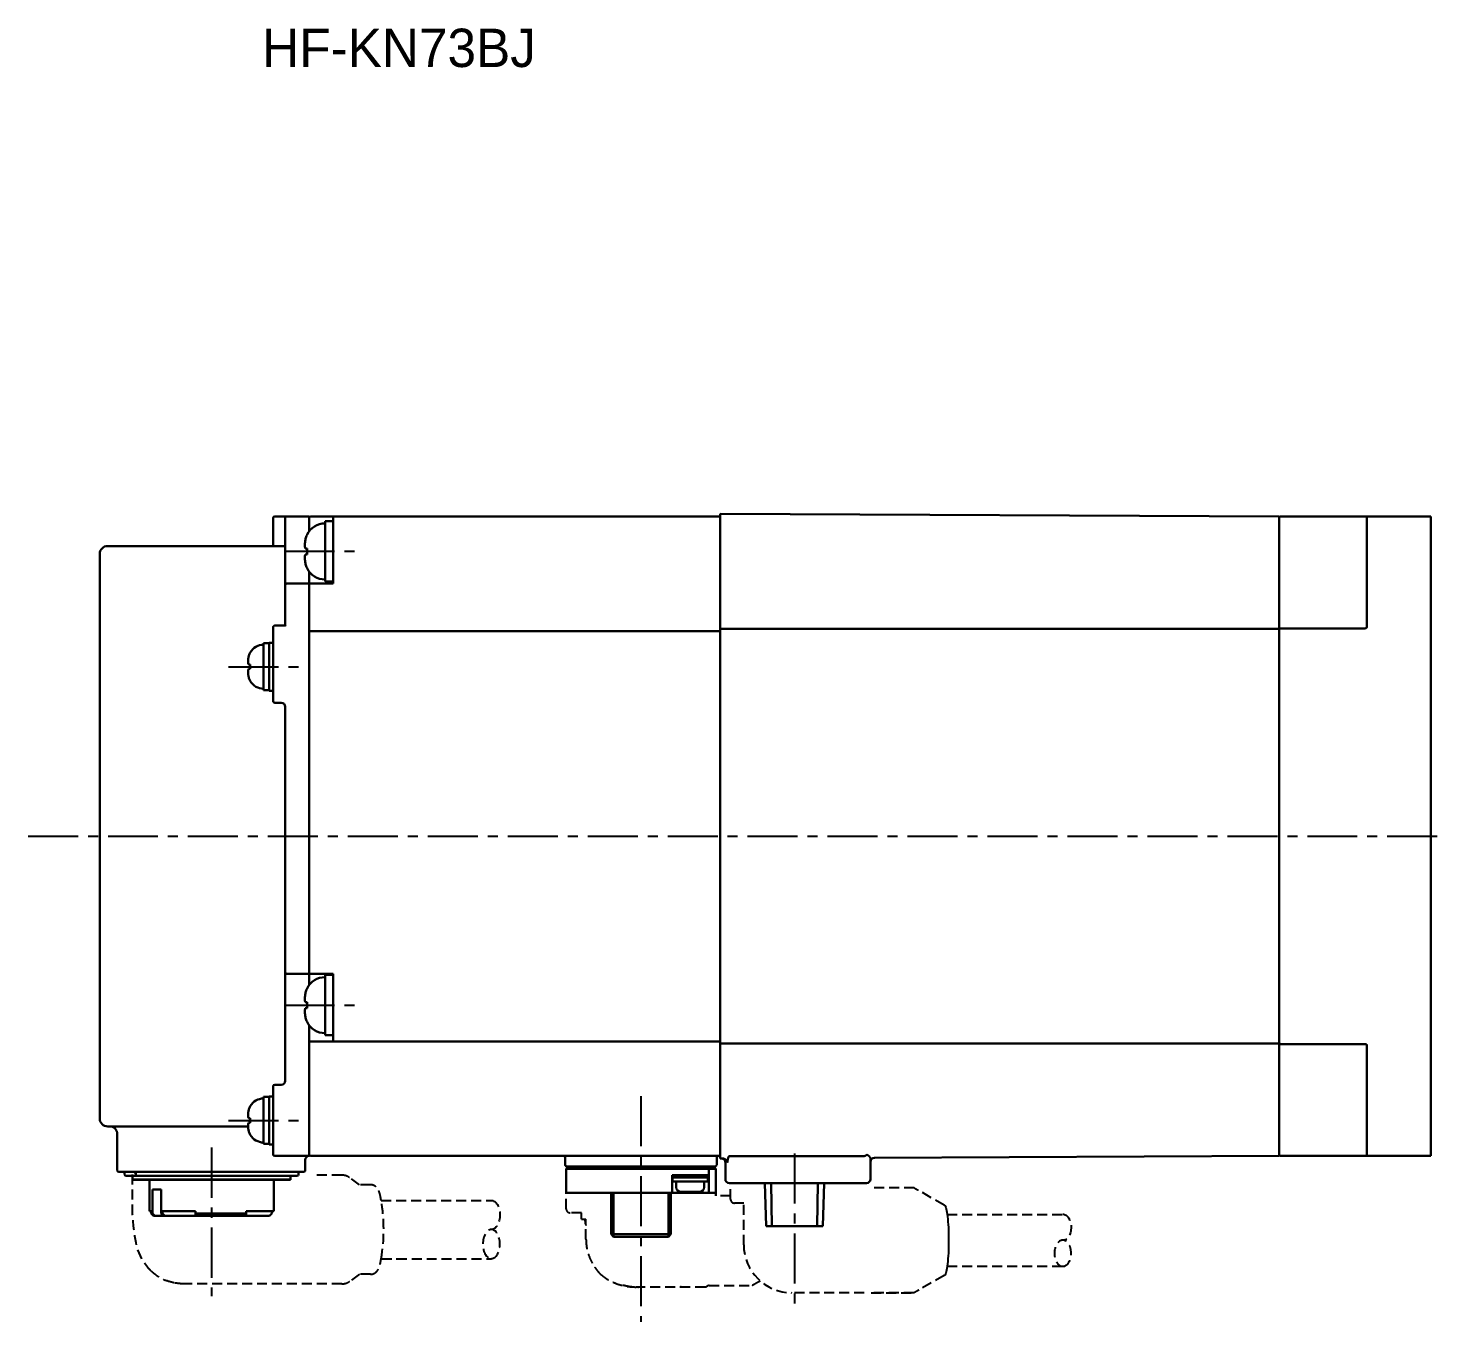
# Model space of a CAD drawing. Extents: x -38 to 455, y -38 to 124.
# Drawn here: x 88.6 to 264.1, y -37.8 to 124.1 of the extents above; entities that cross this region are included whole.
import ezdxf

# ---------------------------------------------------------------- set-up
doc = ezdxf.new("R2010")
doc.units = 0
doc.header["$MEASUREMENT"] = 0
doc.linetypes.add('CENTER', pattern=[2, 1.25, -0.25, 0.25, -0.25])
doc.linetypes.add('HIDDEN', pattern=[0.375, 0.25, -0.125])
doc.layers.get('0').update_dxf_attribs({"linetype": 'CONTINUOUS'})
for name, color, linetype, lineweight in [('CENTER', 7, 'CENTER', 25), ('HIDDEN', 3, 'HIDDEN', 25), ('OBJECT', 6, 'CONTINUOUS', 30)]:
    doc.layers.add(name, color=color, linetype=linetype, lineweight=lineweight)

msp = doc.modelspace()

# ---------------------------------------------------------------- linework, layer by layer
at = {"layer": 'CENTER', "ltscale": 5}
for p, q in [((120.73, 58.64), (130.51, 58.64)), ((113.73, 44.2), (123.51, 44.2)), ((88.64, 23), (306.33, 23)), ((120.73, 1.88), (130.51, 1.88)), ((165.3, -9.52), (165.3, -37.76)), ((113.73, -12.56), (123.51, -12.56)), ((111.6, -15.94), (111.6, -34.49)), ((111.6, -16), (111.6, -34.55)), ((184.5, -16.7), (184.5, -35.6))]:
    msp.add_line(p, q, dxfattribs=at)
at = {"layer": 'HIDDEN', "ltscale": 5}
for p, q in [((101.72, -24.3), (101.72, -19)), ((127.9, -19.4), (124.31, -19.4)), ((127.9, -19.4), (124.31, -19.4)), ((130.09, -20.6), (128.83, -19.7)), ((131.45, -20.6), (130.06, -20.6)), ((176.5, -22.4), (176.5, -20.4)), ((199.45, -21), (194.12, -21)), ((199.49, -21), (199.49, -21)), ((132.8, -22.55), (133.32, -22.55)), ((132.8, -22.55), (146.59, -22.55)), ((155.93, -23.6), (155.93, -21.6)), ((176.5, -21.99), (174.66, -21.99)), ((203.2, -23.16), (199.94, -21.26)), ((157.87, -24.1), (156.43, -24.1)), ((157.87, -24.9), (157.87, -24.1)), ((178.15, -22.9), (177, -22.9)), ((178.15, -28.1), (178.15, -22.9)), ((203.6, -24.3), (218.05, -24.3)), ((157.87, -24.9), (158.42, -24.9)), ((158.37, -25.49), (158.32, -24.9)), ((158.42, -27.4), (158.42, -24.9)), ((132.8, -29.85), (135.21, -29.85)), ((132.87, -29.85), (146.59, -29.85)), ((203.6, -30.8), (218.05, -30.8)), ((106.22, -32.69), (106.12, -32.66)), ((106.22, -32.69), (106.21, -32.69)), ((127.9, -33), (108.23, -33)), ((130.09, -31.8), (128.83, -32.7)), ((131.45, -31.8), (130.06, -31.8)), ((173.83, -33.21), (179.2, -33.21)), ((179.96, -32.79), (179.95, -32.79)), ((180.22, -32.63), (179.96, -32.79)), ((203.2, -31.94), (200.04, -33.78)), ((173.33, -33.4), (164.68, -33.4)), ((193.23, -34.1), (184.15, -34.1)), ((194.1, -34.1), (199.44, -34.1)), ((199.44, -34.1), (194.13, -34.1)), ((200.04, -33.78), (200.03, -33.79)), ((200.03, -33.79), (200.03, -33.79))]:
    msp.add_line(p, q, dxfattribs=at)
for points in [[(199.45, -21), (199.46, -21), (199.47, -21)], [(199.47, -21), (199.47, -21), (199.48, -21), (199.49, -21)], [(203.2, -23.16), (203.24, -23.15), (203.29, -23.17), (203.34, -23.22), (203.38, -23.32), (203.43, -23.45), (203.48, -23.61), (203.52, -23.81), (203.56, -24.04), (203.6, -24.3), (203.63, -24.59), (203.67, -24.9), (203.69, -25.23), (203.72, -25.59), (203.74, -25.96), (203.75, -26.35), (203.76, -26.74), (203.77, -27.14), (203.77, -27.55)], [(203.77, -27.55), (203.77, -27.96), (203.76, -28.36), (203.75, -28.75), (203.74, -29.14), (203.72, -29.51), (203.69, -29.87), (203.67, -30.2), (203.63, -30.51), (203.6, -30.8), (203.56, -31.06), (203.52, -31.29), (203.48, -31.49), (203.43, -31.65), (203.38, -31.78), (203.34, -31.87), (203.29, -31.93), (203.24, -31.95), (203.2, -31.94)], [(173.77, -33.13), (173.73, -33.19), (173.68, -33.25), (173.62, -33.3), (173.55, -33.34), (173.48, -33.38), (173.41, -33.39), (173.33, -33.4)], [(199.47, -34.1), (199.46, -34.1), (199.45, -34.1), (199.45, -34.1), (199.44, -34.1)], [(199.48, -34.1), (199.47, -34.1), (199.47, -34.1)]]:
    msp.add_lwpolyline(points, dxfattribs=at)
for centre, radius, start, end in [((112.17, -26.2), 20.95, 349.9682, 10.0318), ((177, -22.4), 0.5, 180, 270), ((177, -22.4), 0.5, 180, 270), ((156.43, -23.6), 0.5, 180, 270), ((158.96, -25.44), 0.6, 185, 203.4879), ((184.15, -28.1), 6, 180, 270)]:
    msp.add_arc(centre, radius, start, end, dxfattribs=at)
at = {"layer": 'HIDDEN', "ltscale": 5, "extrusion": (0, 0, -1)}
for centre, major_axis, ratio in [((146.59, -24.37), (0, -1.82), 0.582948), ((218.05, -25.92), (0, -1.63), 0.642959)]:
    msp.add_ellipse(centre, major_axis=major_axis, ratio=ratio, start_param=3.141593, end_param=6.283185, dxfattribs=at)
for centre, major_axis, ratio in [((146.59, -28.02), (0, -1.82), 0.582948), ((218.05, -29.17), (0, -1.63), 0.642959)]:
    msp.add_ellipse(centre, major_axis=major_axis, ratio=ratio, dxfattribs=at)
at = {"layer": 'HIDDEN', "ltscale": 5}
for points, knots in [([(128.83, -19.7), (128.77, -19.66), (128.62, -19.56), (128.35, -19.45), (128.08, -19.4), (127.93, -19.4), (127.9, -19.4)], [0, 0, 0, 0, 0.1953627, 0.536193, 0.8887688, 0.988796, 0.988796, 0.988796, 0.988796]), ([(132.8, -22.55), (132.78, -22.42), (132.74, -22.18), (132.68, -21.85), (132.6, -21.58), (132.51, -21.35), (132.4, -21.14), (132.26, -20.95), (132.07, -20.78), (131.83, -20.66), (131.62, -20.6), (131.49, -20.6), (131.45, -20.6)], [0, 0, 0, 0, 0.396311, 0.727432, 0.997554, 1.234024, 1.471373, 1.711385, 1.958656, 2.221889, 2.50018, 2.611996, 2.611996, 2.611996, 2.611996]), ([(199.49, -21), (199.55, -21.04), (199.68, -21.11), (199.83, -21.19), (199.92, -21.25), (199.94, -21.26)], [0, 0, 0, 0, 0.2161784, 0.4278267, 0.5190315, 0.5190315, 0.5190315, 0.5190315]), ([(104.01, -31.36), (103.94, -31.29), (103.79, -31.14), (102.09, -29.31), (101.9, -26.75), (101.72, -24.3)], [0, 0, 0, 0, 0.299383, 0.611969, 7.48529, 7.48529, 7.48529, 7.48529]), ([(158.42, -27.4), (158.43, -27.71), (158.46, -28.31), (158.66, -29.17), (158.95, -29.93), (159.28, -30.56), (159.62, -31.07), (159.93, -31.46), (160.13, -31.69), (160.22, -31.78)], [0, 0, 0, 0, 0.915516, 1.821954, 2.638168, 3.347349, 3.952737, 4.453885, 4.854844, 4.854844, 4.854844, 4.854844]), ([(104.01, -31.36), (104.2, -31.53), (104.59, -31.86), (105.24, -32.28), (105.71, -32.49), (105.94, -32.59)], [0, 0, 0, 0, 0.768343, 1.535967, 2.302965, 2.302965, 2.302965, 2.302965]), ([(131.45, -31.8), (131.51, -31.8), (131.68, -31.79), (131.94, -31.7), (132.2, -31.52), (132.39, -31.29), (132.53, -31.03), (132.63, -30.74), (132.71, -30.4), (132.77, -30.09), (132.79, -29.9), (132.8, -29.85)], [0, 0, 0, 0, 0.180796, 0.503036, 0.810315, 1.115973, 1.401643, 1.68727, 2.022711, 2.459649, 2.610856, 2.610856, 2.610856, 2.610856]), ([(106.12, -32.66), (106.11, -32.65), (106.06, -32.64), (106, -32.61), (105.96, -32.59), (105.94, -32.59)], [0, 0, 0, 0, 0.045587, 0.1385482, 0.1924989, 0.1924989, 0.1924989, 0.1924989]), ([(106.9, -32.86), (106.87, -32.86), (106.64, -32.81), (106.41, -32.74), (106.21, -32.69)], [0, 0, 0, 0, 0.0959738, 0.7044782, 0.7044782, 0.7044782, 0.7044782]), ([(106.9, -32.86), (106.87, -32.86), (106.64, -32.81), (106.41, -32.74), (106.22, -32.69)], [0, 0, 0, 0, 0.0940046, 0.7035614, 0.7035614, 0.7035614, 0.7035614]), ([(108.23, -33), (108, -32.99), (107.55, -32.98), (107.11, -32.9), (106.9, -32.86)], [0, 0, 0, 0, 0.695644, 1.346356, 1.346356, 1.346356, 1.346356]), ([(108.23, -33), (107.99, -32.99), (107.54, -32.98), (107.1, -32.9), (106.9, -32.86)], [0, 0, 0, 0, 0.72039, 1.346499, 1.346499, 1.346499, 1.346499]), ([(127.9, -33), (127.99, -32.99), (128.22, -32.98), (128.54, -32.88), (128.74, -32.76), (128.83, -32.7)], [0, 0, 0, 0, 0.2701433, 0.6800581, 0.9881946, 0.9881946, 0.9881946, 0.9881946]), ([(160.22, -31.78), (160.44, -31.96), (160.9, -32.33), (161.71, -32.77), (162.62, -33.12), (163.62, -33.35), (164.32, -33.38), (164.68, -33.4)], [0, 0, 0, 0, 0.844853, 1.761087, 2.742915, 3.775702, 4.836411, 4.836411, 4.836411, 4.836411]), ([(163.05, -33.14), (163.34, -33.21), (163.97, -33.36), (164.62, -33.39), (164.98, -33.4)], [0, 0, 0, 0, 0.88507, 1.945779, 1.945779, 1.945779, 1.945779]), ([(179.88, -32.83), (179.82, -32.86), (179.68, -32.94), (179.46, -33.07), (179.29, -33.16), (179.2, -33.21)], [0, 0, 0, 0, 0.1937074, 0.4790941, 0.7730454, 0.7730454, 0.7730454, 0.7730454]), ([(199.94, -33.84), (199.91, -33.86), (199.82, -33.91), (199.66, -33.99), (199.54, -34.06), (199.48, -34.1)], [0, 0, 0, 0, 0.1038025, 0.3148149, 0.5303925, 0.5303925, 0.5303925, 0.5303925])]:
    msp.add_open_spline(points, degree=3, knots=knots, dxfattribs=at)
for points in [[(173.77, -33.12), (173.79, -33.15), (173.81, -33.18), (173.83, -33.21)], [(179.89, -32.83), (179.88, -32.83), (179.88, -32.83), (179.88, -32.83)], [(179.95, -32.79), (179.93, -32.8), (179.91, -32.81), (179.89, -32.83)], [(170.32, -33.38), (170.26, -33.39), (170.2, -33.39), (170.14, -33.4)], [(170.33, -33.38), (170.32, -33.38), (170.32, -33.38), (170.32, -33.38)], [(200.03, -33.79), (200, -33.8), (199.97, -33.82), (199.94, -33.84)]]:
    msp.add_open_spline(points, degree=3, dxfattribs=at)
at = {"layer": 'OBJECT'}
for p, q in [((175.2, -17.3), (175.2, 63.31)), ((245.1, 63), (175.2, 63.31)), ((119.3, 62.8), (119.3, 59.3)), ((123.8, 63), (119.5, 63)), ((120.8, 49.37), (120.8, 62.8)), ((123.8, 63), (123.8, 61.14)), ((124, 63), (175, 63)), ((126.8, 62.42), (125.8, 62.42)), ((125.8, 54.86), (125.8, 62.42)), ((125.8, 54.86), (125.8, 62.42)), ((126.8, 62.42), (125.8, 62.42)), ((126.8, 63), (126.8, 54.6)), ((245.1, -17), (245.1, 63)), ((245.3, 63), (264.1, 63)), ((256.1, 49.2), (256.1, 63)), ((264.1, 63), (264.1, -17)), ((123.54, 60.73), (123.54, 60.69)), ((123.54, 60.73), (123.54, 60.69)), ((97.6, -12.3), (97.6, 58.3)), ((120.8, 59.3), (98.6, 59.3)), ((123.3, 58.99), (123.54, 58.99)), ((123.3, 58.99), (123.54, 58.99)), ((123.54, 58.25), (123.3, 58.25)), ((123.54, 58.25), (123.3, 58.25)), ((123.54, 58.99), (123.54, 58.25)), ((123.54, 58.99), (123.54, 58.25)), ((123.54, 56.56), (123.54, 56.52)), ((123.54, 56.56), (123.54, 56.52)), ((126.8, 54.6), (121, 54.6)), ((123.8, 56.11), (123.8, 4.38)), ((123.8, 54.6), (123.8, 4.38)), ((126.8, 54.86), (125.8, 54.86)), ((126.8, 54.86), (125.8, 54.86)), ((119.3, 49.14), (119.3, 39.9)), ((119.5, 49.34), (120.3, 49.34)), ((123.8, 48.67), (175.2, 48.67)), ((175.2, 48.94), (245.1, 48.94)), ((255.9, 49), (245.3, 49)), ((116.43, 46), (116.43, 45.98)), ((118.8, 47.15), (118.1, 47.15)), ((118.1, 41.27), (118.1, 47.15)), ((119.3, 47.2), (118.8, 47.2)), ((118.8, 41.2), (118.8, 47.2)), ((116.21, 44.48), (116.43, 44.48)), ((116.43, 43.92), (116.21, 43.92)), ((116.43, 44.48), (116.43, 43.92)), ((116.43, 42.42), (116.43, 42.4)), ((118.8, 41.27), (118.1, 41.27)), ((119.3, 41.2), (118.8, 41.2)), ((119.5, 39.7), (120.3, 39.7)), ((120.8, 39.2), (120.8, -7.6)), ((121, 5.8), (126.8, 5.8)), ((125.8, -1.9), (125.8, 5.66)), ((126.8, 5.66), (125.8, 5.66)), ((125.8, -1.9), (125.8, 5.66)), ((126.8, 5.66), (125.8, 5.66)), ((126.8, 5.8), (126.8, -2.67)), ((123.54, 3.97), (123.54, 3.93)), ((123.54, 3.97), (123.54, 3.93)), ((123.3, 2.23), (123.54, 2.23)), ((123.3, 2.23), (123.54, 2.23)), ((123.54, 2.23), (123.54, 1.49)), ((123.54, 2.23), (123.54, 1.49)), ((123.54, 1.49), (123.3, 1.49)), ((123.54, 1.49), (123.3, 1.49)), ((123.54, -0.2), (123.54, -0.24)), ((123.54, -0.2), (123.54, -0.24)), ((123.8, -0.65), (123.8, -16.94)), ((123.8, -0.65), (123.8, -17)), ((123.8, -2.67), (175.2, -2.67)), ((126.8, -1.9), (125.8, -1.9)), ((126.8, -1.9), (125.8, -1.9)), ((175.2, -2.94), (245.1, -2.94)), ((245.3, -3), (255.9, -3)), ((256.1, -16.8), (256.1, -3.2)), ((119.3, -8.3), (119.3, -16.8)), ((120.3, -8.1), (119.5, -8.1)), ((118.8, -9.61), (118.1, -9.61)), ((118.1, -15.49), (118.1, -9.61)), ((119.3, -9.56), (118.8, -9.56)), ((118.8, -15.56), (118.8, -9.56)), ((116.21, -12.28), (116.43, -12.28)), ((116.43, -10.76), (116.43, -10.78)), ((116.43, -12.28), (116.43, -12.84)), ((116.16, -13.3), (98.6, -13.3)), ((116.43, -12.84), (116.21, -12.84)), ((99.8, -14.26), (99.8, -18.8)), ((116.43, -14.34), (116.43, -14.36)), ((118.8, -15.49), (118.1, -15.49)), ((119.3, -15.56), (118.8, -15.56)), ((119.5, -17), (123.8, -17)), ((123.3, -17.5), (123.3, -18.8)), ((175, -17), (124, -17)), ((155.82, -18.1), (155.82, -17.2)), ((174.77, -18.1), (174.77, -17.2)), ((175.2, -17.3), (175.47, -17.3)), ((176.35, -17.01), (193.23, -17.01)), ((194, -17.34), (194, -19.9)), ((245.1, -17), (194.46, -17.22)), ((264.1, -17), (245.3, -17)), ((123.1, -19), (100, -19)), ((100.72, -19), (100.72, -19.3)), ((102.04, -19.2), (102.04, -19)), ((102.04, -19.2), (102.12, -19.2)), ((102.12, -19), (102.12, -19.3)), ((122.47, -19), (122.47, -19.3)), ((156.23, -18.3), (155.93, -18.6)), ((165.3, -18.6), (155.93, -18.6)), ((155.93, -21.6), (155.93, -18.6)), ((174.57, -18.3), (156.02, -18.3)), ((165.3, -18.3), (156.23, -18.3)), ((165.3, -18.3), (174.36, -18.3)), ((165.3, -18.6), (174.66, -18.6)), ((173.5, -18.3), (173.8, -18.6)), ((173.8, -21.6), (173.8, -18.6)), ((174.36, -18.3), (174.66, -18.6)), ((174.66, -21.6), (174.66, -18.6)), ((175.85, -17.8), (175.85, -19.9)), ((100.92, -19.5), (102.21, -19.5)), ((101.72, -20), (101.72, -19.5)), ((121.47, -19.93), (101.72, -19.93)), ((121.47, -20), (101.72, -20)), ((102.32, -19.5), (122.27, -19.5)), ((103.82, -20), (103.82, -23.9)), ((119.37, -20), (119.37, -23.9)), ((121.47, -20), (121.47, -19.5)), ((169.2, -19.4), (173.8, -19.4)), ((169.2, -21.6), (169.2, -19.4)), ((173.65, -19.4), (169.25, -19.4)), ((169.25, -19.7), (169.25, -19.4)), ((169.25, -19.7), (171.45, -19.7)), ((169.25, -20.2), (169.25, -19.7)), ((173.65, -20.2), (169.25, -20.2)), ((169.7, -20.2), (173.2, -20.2)), ((169.7, -20.2), (169.7, -20.9)), ((173.65, -19.7), (171.45, -19.7)), ((173.2, -20.2), (173.2, -20.9)), ((173.65, -19.7), (173.65, -19.4)), ((173.65, -20.2), (173.65, -19.7)), ((193.5, -20.4), (176.35, -20.4)), ((180.96, -25.8), (180.79, -20.4)), ((181.58, -20.4), (181.65, -25.8)), ((187.34, -25.8), (187.41, -20.4)), ((188.2, -20.4), (188.03, -25.8)), ((104.2, -24.2), (104.2, -21.2)), ((104.2, -21.2), (105.3, -21.2)), ((105.3, -21.2), (105.3, -24.2)), ((165.3, -21.6), (155.93, -21.6)), ((161.57, -26.8), (161.57, -21.6)), ((161.87, -27.1), (161.87, -21.6)), ((162.12, -21.6), (174.66, -21.6)), ((165.3, -21.6), (174.66, -21.6)), ((168.72, -27.1), (168.72, -21.6)), ((169.02, -26.8), (169.02, -21.6)), ((170.3, -21.5), (171.45, -21.5)), ((172.6, -21.5), (171.45, -21.5)), ((174.66, -21.99), (174.66, -21.6)), ((104.05, -23.9), (103.82, -23.9)), ((104.05, -23.9), (104.05, -24.2)), ((104.35, -24.5), (104.05, -24.2)), ((104.05, -24.2), (104.2, -24.2)), ((104.5, -24.5), (104.2, -24.2)), ((118.84, -24.5), (104.35, -24.5)), ((105.3, -24.2), (105.6, -24.5)), ((105.3, -24.2), (105.44, -24.2)), ((109.57, -23.9), (105.44, -23.9)), ((105.44, -24.2), (105.44, -23.9)), ((105.44, -24.2), (105.74, -24.5)), ((109.57, -24.2), (109.53, -24.5)), ((109.57, -23.9), (109.57, -24.2)), ((109.57, -24.2), (115.92, -24.2)), ((115.88, -24.5), (115.92, -24.2)), ((119.37, -23.9), (115.92, -23.9)), ((115.92, -24.2), (115.92, -23.9)), ((118.84, -24.5), (119.14, -24.2)), ((119.14, -23.9), (119.14, -24.2)), ((180.96, -25.8), (188.03, -25.8)), ((161.57, -26.8), (161.87, -27.1)), ((161.57, -26.8), (169.02, -26.8)), ((161.87, -27.1), (165.3, -27.1)), ((165.3, -27.1), (168.72, -27.1)), ((168.72, -27.1), (169.02, -26.8))]:
    msp.add_line(p, q, dxfattribs=at)
for centre, radius, start, end in [((119.5, 62.8), 0.2, 90, 180), ((121, 62.8), 0.2, 90, 180), ((125.8, 59.6), 2.53, 90, 153.5227), ((125.8, 59.6), 2.53, 90, 153.5227), ((124, 62.8), 0.2, 90, 180), ((175, 62.8), 0.2, 0, 90), ((175, 62.8), 0.2, 0, 90), ((245.3, 62.8), 0.2, 90, 180), ((98.6, 58.3), 1, 90, 180), ((125.8, 57.65), 2.53, 206.4773, 270), ((125.8, 57.65), 2.53, 206.4773, 270), ((121, 54.4), 0.2, 90, 180), ((255.9, 49.2), 0.2, 270, 0), ((245.3, 48.81), 0.2, 90, 180), ((245.3, 48.8), 0.2, 90, 180), ((118.1, 45.02), 1.93, 90, 149.4197), ((118.1, 43.38), 1.93, 210.5803, 270), ((119.5, 39.9), 0.2, 180, 270), ((120.3, 39.2), 0.5, 0, 90), ((121, 6), 0.2, 180, 270), ((125.8, 2.84), 2.53, 90, 153.5227), ((125.8, 2.84), 2.53, 90, 153.5227), ((125.8, 0.89), 2.53, 206.4773, 270), ((125.8, 0.89), 2.53, 206.4773, 270), ((245.3, -2.8), 0.2, 180, 270), ((245.3, -2.8), 0.2, 180, 270), ((255.9, -3.2), 0.2, 0, 90), ((119.5, -8.3), 0.2, 90, 180), ((120.3, -7.6), 0.5, 270, 0), ((118.1, -11.74), 1.93, 90, 149.4197), ((98.6, -12.3), 1, 180, 270), ((118.1, -13.38), 1.93, 210.5803, 270), ((119.5, -16.8), 0.2, 180, 270), ((123.8, -17.5), 0.5, 90, 180), ((124, -16.8), 0.2, 180, 270), ((155.62, -17.2), 0.2, 0, 90), ((174.97, -17.2), 0.2, 90, 180), ((175, -16.8), 0.2, 270, 0), ((175, -16.8), 0.2, 270, 0), ((175.35, -17.8), 0.5, 360, 90.25), ((194.5, -17.72), 0.5, 90.25, 180), ((245.3, -16.8), 0.2, 180, 270), ((256.3, -16.8), 0.2, 180, 270), ((100, -18.8), 0.2, 180, 270), ((100.92, -19.3), 0.2, 180, 270), ((122.27, -19.3), 0.2, 270, 0), ((123.1, -18.8), 0.2, 270, 0), ((156.02, -18.1), 0.2, 180, 270), ((174.57, -18.1), 0.2, 270, 0), ((170.3, -20.9), 0.6, 180, 270), ((172.6, -20.9), 0.6, 270, 360), ((176.35, -19.9), 0.5, 180, 270), ((176.35, -19.9), 0.5, 180, 270), ((193.5, -19.9), 0.5, 270, 0)]:
    msp.add_arc(centre, radius, start, end, dxfattribs=at)
for points, knots in [([(123.3, 59.92), (123.29, 59.86), (123.28, 59.74), (123.26, 59.55), (123.26, 59.41), (123.26, 59.34)], [0, 0, 0, 0, 0.1679453, 0.3657301, 0.5785096, 0.5785096, 0.5785096, 0.5785096]), ([(123.3, 59.92), (123.29, 59.86), (123.28, 59.74), (123.26, 59.55), (123.26, 59.41), (123.26, 59.34)], [0, 0, 0, 0, 0.1679453, 0.3657301, 0.5785096, 0.5785096, 0.5785096, 0.5785096]), ([(123.54, 60.69), (123.5, 60.61), (123.43, 60.46), (123.35, 60.21), (123.32, 60.04), (123.3, 59.95)], [0, 0, 0, 0, 0.2550813, 0.5143036, 0.7782462, 0.7782462, 0.7782462, 0.7782462]), ([(123.54, 60.69), (123.5, 60.61), (123.43, 60.46), (123.35, 60.21), (123.32, 60.04), (123.3, 59.95)], [0, 0, 0, 0, 0.2550813, 0.5143036, 0.7782462, 0.7782462, 0.7782462, 0.7782462]), ([(123.3, 59.95), (123.3, 59.94), (123.3, 59.93), (123.3, 59.92), (123.3, 59.92)], [0, 0, 0, 0, 0.0151776, 0.03041067, 0.03041067, 0.03041067, 0.03041067]), ([(123.3, 59.95), (123.3, 59.94), (123.3, 59.93), (123.3, 59.92), (123.3, 59.92)], [0, 0, 0, 0, 0.0151776, 0.03041067, 0.03041067, 0.03041067, 0.03041067]), ([(123.26, 59.34), (123.26, 59.3), (123.26, 59.22), (123.28, 59.11), (123.29, 59.04), (123.3, 59.01)], [0, 0, 0, 0, 0.1242935, 0.2385664, 0.3361539, 0.3361539, 0.3361539, 0.3361539]), ([(123.26, 59.34), (123.26, 59.3), (123.26, 59.22), (123.28, 59.11), (123.29, 59.04), (123.3, 59.01)], [0, 0, 0, 0, 0.1242935, 0.2385664, 0.3361539, 0.3361539, 0.3361539, 0.3361539]), ([(123.29, 58.19), (123.29, 58.17), (123.28, 58.12), (123.26, 58.02), (123.26, 57.94), (123.26, 57.9)], [0, 0, 0, 0, 0.0508668, 0.1651397, 0.2894332, 0.2894332, 0.2894332, 0.2894332]), ([(123.29, 58.19), (123.29, 58.17), (123.28, 58.12), (123.26, 58.02), (123.26, 57.94), (123.26, 57.9)], [0, 0, 0, 0, 0.0508668, 0.1651397, 0.2894332, 0.2894332, 0.2894332, 0.2894332]), ([(123.26, 57.9), (123.26, 57.83), (123.26, 57.69), (123.28, 57.5), (123.29, 57.38), (123.3, 57.33)], [0, 0, 0, 0, 0.2147789, 0.4126239, 0.5785094, 0.5785094, 0.5785094, 0.5785094]), ([(123.26, 57.9), (123.26, 57.83), (123.26, 57.69), (123.28, 57.5), (123.29, 57.38), (123.3, 57.33)], [0, 0, 0, 0, 0.2147789, 0.4126239, 0.5785094, 0.5785094, 0.5785094, 0.5785094]), ([(123.3, 59.01), (123.3, 59.01), (123.3, 59), (123.3, 59), (123.3, 58.99)], [0, 0, 0, 0, 0.00893031, 0.01782902, 0.01782902, 0.01782902, 0.01782902]), ([(123.3, 59.01), (123.3, 59.01), (123.3, 59), (123.3, 59), (123.3, 58.99)], [0, 0, 0, 0, 0.00893031, 0.01782902, 0.01782902, 0.01782902, 0.01782902]), ([(123.3, 58.25), (123.3, 58.25), (123.3, 58.24), (123.3, 58.24), (123.3, 58.24)], [0, 0, 0, 0, 0.0089037, 0.01782902, 0.01782902, 0.01782902, 0.01782902]), ([(123.3, 58.25), (123.3, 58.25), (123.3, 58.24), (123.3, 58.24), (123.3, 58.24)], [0, 0, 0, 0, 0.0089037, 0.01782902, 0.01782902, 0.01782902, 0.01782902]), ([(123.3, 57.33), (123.3, 57.32), (123.3, 57.31), (123.3, 57.3), (123.3, 57.3)], [0, 0, 0, 0, 0.01524159, 0.03041067, 0.03041067, 0.03041067, 0.03041067]), ([(123.3, 57.33), (123.3, 57.32), (123.3, 57.31), (123.3, 57.3), (123.3, 57.3)], [0, 0, 0, 0, 0.01524159, 0.03041067, 0.03041067, 0.03041067, 0.03041067]), ([(123.3, 57.3), (123.32, 57.21), (123.35, 57.04), (123.43, 56.79), (123.5, 56.63), (123.54, 56.56)], [0, 0, 0, 0, 0.2641281, 0.5233443, 0.7782677, 0.7782677, 0.7782677, 0.7782677]), ([(123.3, 57.3), (123.32, 57.21), (123.35, 57.04), (123.43, 56.79), (123.5, 56.63), (123.54, 56.56)], [0, 0, 0, 0, 0.2641281, 0.5233443, 0.7782677, 0.7782677, 0.7782677, 0.7782677]), ([(119.3, 49.14), (119.3, 49.15), (119.3, 49.17), (119.31, 49.2), (119.31, 49.23), (119.33, 49.25), (119.35, 49.27), (119.37, 49.29), (119.39, 49.31), (119.41, 49.33), (119.44, 49.34), (119.47, 49.34), (119.49, 49.34), (119.5, 49.34)], [0, 0, 0, 0, 0.0280866, 0.0561782, 0.0843413, 0.1126366, 0.1410644, 0.1696623, 0.1984341, 0.2273557, 0.2564027, 0.2855465, 0.3138923, 0.3138923, 0.3138923, 0.3138923]), ([(120.87, 49.39), (120.87, 49.39), (120.87, 49.39), (120.86, 49.38), (120.86, 49.38), (120.85, 49.38), (120.83, 49.38), (120.81, 49.37), (120.78, 49.37), (120.75, 49.36), (120.71, 49.36), (120.67, 49.35), (120.61, 49.35), (120.56, 49.35), (120.49, 49.35), (120.42, 49.34), (120.36, 49.34), (120.32, 49.34), (120.3, 49.34)], [0, 0, 0, 0, 0.0006978, 0.0021623, 0.0088118, 0.0206013, 0.0375577, 0.0598237, 0.0875561, 0.1208903, 0.1600543, 0.2053883, 0.2571468, 0.315094, 0.3786982, 0.4472204, 0.5197412, 0.5751113, 0.5751113, 0.5751113, 0.5751113]), ([(116.43, 45.98), (116.4, 45.92), (116.34, 45.8), (116.26, 45.61), (116.23, 45.48), (116.21, 45.42)], [0, 0, 0, 0, 0.1986762, 0.3996363, 0.6036685, 0.6036685, 0.6036685, 0.6036685]), ([(116.19, 45.27), (116.19, 45.24), (116.18, 45.17), (116.17, 45.06), (116.16, 44.95), (116.16, 44.86), (116.15, 44.82)], [0, 0, 0, 0, 0.0901655, 0.1974909, 0.3173138, 0.4442662, 0.4442662, 0.4442662, 0.4442662]), ([(116.15, 44.82), (116.16, 44.8), (116.16, 44.75), (116.17, 44.68), (116.18, 44.62), (116.19, 44.58), (116.19, 44.57)], [0, 0, 0, 0, 0.0752625, 0.145152, 0.2069672, 0.2582889, 0.2582889, 0.2582889, 0.2582889]), ([(116.21, 45.42), (116.21, 45.4), (116.2, 45.37), (116.2, 45.32), (116.19, 45.28), (116.19, 45.27)], [0, 0, 0, 0, 0.0504153, 0.1017248, 0.1539302, 0.1539302, 0.1539302, 0.1539302]), ([(116.19, 44.57), (116.19, 44.56), (116.2, 44.54), (116.2, 44.51), (116.21, 44.49), (116.21, 44.48)], [0, 0, 0, 0, 0.03075615, 0.06109156, 0.09103429, 0.09103429, 0.09103429, 0.09103429]), ([(116.21, 43.92), (116.21, 43.91), (116.2, 43.89), (116.2, 43.86), (116.19, 43.84), (116.19, 43.83)], [0, 0, 0, 0, 0.02995069, 0.06028647, 0.09103429, 0.09103429, 0.09103429, 0.09103429]), ([(116.19, 43.83), (116.19, 43.81), (116.18, 43.78), (116.17, 43.72), (116.16, 43.65), (116.16, 43.6), (116.15, 43.58)], [0, 0, 0, 0, 0.0513217, 0.1131369, 0.1830264, 0.2582889, 0.2582889, 0.2582889, 0.2582889]), ([(116.15, 43.58), (116.16, 43.53), (116.16, 43.45), (116.17, 43.33), (116.18, 43.23), (116.19, 43.16), (116.19, 43.13)], [0, 0, 0, 0, 0.1286852, 0.249312, 0.3561423, 0.4442661, 0.4442661, 0.4442661, 0.4442661]), ([(116.19, 43.13), (116.19, 43.12), (116.2, 43.08), (116.2, 43.03), (116.21, 43), (116.21, 42.98)], [0, 0, 0, 0, 0.0522276, 0.1035365, 0.1539302, 0.1539302, 0.1539302, 0.1539302]), ([(116.21, 42.98), (116.23, 42.92), (116.26, 42.78), (116.34, 42.6), (116.4, 42.48), (116.43, 42.42)], [0, 0, 0, 0, 0.2040148, 0.404975, 0.6036754, 0.6036754, 0.6036754, 0.6036754]), ([(123.54, 3.93), (123.5, 3.85), (123.43, 3.7), (123.35, 3.45), (123.32, 3.28), (123.3, 3.19)], [0, 0, 0, 0, 0.2550813, 0.5143036, 0.7782462, 0.7782462, 0.7782462, 0.7782462]), ([(123.54, 3.93), (123.5, 3.85), (123.43, 3.7), (123.35, 3.45), (123.32, 3.28), (123.3, 3.19)], [0, 0, 0, 0, 0.2550813, 0.5143036, 0.7782462, 0.7782462, 0.7782462, 0.7782462]), ([(123.3, 3.16), (123.29, 3.1), (123.28, 2.98), (123.26, 2.79), (123.26, 2.65), (123.26, 2.58)], [0, 0, 0, 0, 0.1679453, 0.3657301, 0.5785096, 0.5785096, 0.5785096, 0.5785096]), ([(123.3, 3.16), (123.29, 3.1), (123.28, 2.98), (123.26, 2.79), (123.26, 2.65), (123.26, 2.58)], [0, 0, 0, 0, 0.1679453, 0.3657301, 0.5785096, 0.5785096, 0.5785096, 0.5785096]), ([(123.26, 2.58), (123.26, 2.54), (123.26, 2.46), (123.28, 2.35), (123.29, 2.28), (123.3, 2.25)], [0, 0, 0, 0, 0.1242935, 0.2385664, 0.3361539, 0.3361539, 0.3361539, 0.3361539]), ([(123.26, 2.58), (123.26, 2.54), (123.26, 2.46), (123.28, 2.35), (123.29, 2.28), (123.3, 2.25)], [0, 0, 0, 0, 0.1242935, 0.2385664, 0.3361539, 0.3361539, 0.3361539, 0.3361539]), ([(123.3, 3.19), (123.3, 3.19), (123.3, 3.18), (123.3, 3.17), (123.3, 3.16)], [0, 0, 0, 0, 0.0151776, 0.03041067, 0.03041067, 0.03041067, 0.03041067]), ([(123.3, 3.19), (123.3, 3.19), (123.3, 3.18), (123.3, 3.17), (123.3, 3.16)], [0, 0, 0, 0, 0.0151776, 0.03041067, 0.03041067, 0.03041067, 0.03041067]), ([(123.3, 2.25), (123.3, 2.25), (123.3, 2.24), (123.3, 2.24), (123.3, 2.23)], [0, 0, 0, 0, 0.00893031, 0.01782902, 0.01782902, 0.01782902, 0.01782902]), ([(123.3, 2.25), (123.3, 2.25), (123.3, 2.24), (123.3, 2.24), (123.3, 2.23)], [0, 0, 0, 0, 0.00893031, 0.01782902, 0.01782902, 0.01782902, 0.01782902]), ([(123.29, 1.43), (123.29, 1.41), (123.28, 1.36), (123.26, 1.26), (123.26, 1.18), (123.26, 1.14)], [0, 0, 0, 0, 0.0508668, 0.1651397, 0.2894332, 0.2894332, 0.2894332, 0.2894332]), ([(123.29, 1.43), (123.29, 1.41), (123.28, 1.36), (123.26, 1.26), (123.26, 1.18), (123.26, 1.14)], [0, 0, 0, 0, 0.0508668, 0.1651397, 0.2894332, 0.2894332, 0.2894332, 0.2894332]), ([(123.26, 1.14), (123.26, 1.07), (123.26, 0.93), (123.28, 0.74), (123.29, 0.62), (123.3, 0.57)], [0, 0, 0, 0, 0.2147789, 0.4126239, 0.5785094, 0.5785094, 0.5785094, 0.5785094]), ([(123.26, 1.14), (123.26, 1.07), (123.26, 0.93), (123.28, 0.74), (123.29, 0.62), (123.3, 0.57)], [0, 0, 0, 0, 0.2147789, 0.4126239, 0.5785094, 0.5785094, 0.5785094, 0.5785094]), ([(123.3, 1.49), (123.3, 1.49), (123.3, 1.48), (123.3, 1.48), (123.3, 1.48)], [0, 0, 0, 0, 0.0089037, 0.01782902, 0.01782902, 0.01782902, 0.01782902]), ([(123.3, 1.49), (123.3, 1.49), (123.3, 1.48), (123.3, 1.48), (123.3, 1.48)], [0, 0, 0, 0, 0.0089037, 0.01782902, 0.01782902, 0.01782902, 0.01782902]), ([(123.3, 0.57), (123.3, 0.56), (123.3, 0.55), (123.3, 0.54), (123.3, 0.54)], [0, 0, 0, 0, 0.01524159, 0.03041067, 0.03041067, 0.03041067, 0.03041067]), ([(123.3, 0.57), (123.3, 0.56), (123.3, 0.55), (123.3, 0.54), (123.3, 0.54)], [0, 0, 0, 0, 0.01524159, 0.03041067, 0.03041067, 0.03041067, 0.03041067]), ([(123.3, 0.54), (123.32, 0.45), (123.35, 0.28), (123.43, 0.03), (123.5, -0.13), (123.54, -0.2)], [0, 0, 0, 0, 0.2641281, 0.5233443, 0.7782677, 0.7782677, 0.7782677, 0.7782677]), ([(123.3, 0.54), (123.32, 0.45), (123.35, 0.28), (123.43, 0.03), (123.5, -0.13), (123.54, -0.2)], [0, 0, 0, 0, 0.2641281, 0.5233443, 0.7782677, 0.7782677, 0.7782677, 0.7782677]), ([(116.19, -11.49), (116.19, -11.52), (116.18, -11.59), (116.17, -11.69), (116.16, -11.81), (116.16, -11.89), (116.15, -11.94)], [0, 0, 0, 0, 0.0901655, 0.1974909, 0.3173138, 0.4442662, 0.4442662, 0.4442662, 0.4442662]), ([(116.15, -11.94), (116.16, -11.96), (116.16, -12.01), (116.17, -12.08), (116.18, -12.14), (116.19, -12.18), (116.19, -12.19)], [0, 0, 0, 0, 0.0752625, 0.145152, 0.2069672, 0.2582889, 0.2582889, 0.2582889, 0.2582889]), ([(116.21, -11.34), (116.21, -11.36), (116.2, -11.39), (116.2, -11.44), (116.19, -11.48), (116.19, -11.49)], [0, 0, 0, 0, 0.0504153, 0.1017248, 0.1539302, 0.1539302, 0.1539302, 0.1539302]), ([(116.19, -12.19), (116.19, -12.2), (116.2, -12.22), (116.2, -12.25), (116.21, -12.27), (116.21, -12.28)], [0, 0, 0, 0, 0.03075615, 0.06109156, 0.09103429, 0.09103429, 0.09103429, 0.09103429]), ([(116.43, -10.78), (116.4, -10.84), (116.34, -10.96), (116.26, -11.15), (116.23, -11.28), (116.21, -11.34)], [0, 0, 0, 0, 0.1986762, 0.3996363, 0.6036685, 0.6036685, 0.6036685, 0.6036685]), ([(99.03, -13.3), (99.03, -13.3), (99.03, -13.3), (99.05, -13.3), (99.08, -13.31), (99.11, -13.32), (99.15, -13.33), (99.19, -13.35), (99.24, -13.37), (99.29, -13.39), (99.34, -13.43), (99.4, -13.47), (99.46, -13.51), (99.52, -13.57), (99.58, -13.64), (99.64, -13.71), (99.68, -13.79), (99.73, -13.88), (99.76, -13.97), (99.78, -14.07), (99.8, -14.17), (99.8, -14.23), (99.8, -14.26)], [0, 0, 0, 0, 0.003766, 0.025323, 0.053229, 0.086795, 0.125076, 0.168617, 0.219065, 0.277068, 0.342422, 0.414553, 0.492774, 0.576256, 0.664221, 0.755949, 0.850711, 0.947773, 1.046455, 1.146155, 1.246261, 1.331579, 1.331579, 1.331579, 1.331579]), ([(116.19, -12.93), (116.19, -12.95), (116.18, -12.98), (116.17, -13.04), (116.16, -13.11), (116.16, -13.16), (116.15, -13.18)], [0, 0, 0, 0, 0.0513217, 0.1131369, 0.1830264, 0.2582889, 0.2582889, 0.2582889, 0.2582889]), ([(116.15, -13.18), (116.16, -13.23), (116.16, -13.31), (116.17, -13.43), (116.18, -13.53), (116.19, -13.6), (116.19, -13.63)], [0, 0, 0, 0, 0.1286852, 0.249312, 0.3561423, 0.4442661, 0.4442661, 0.4442661, 0.4442661]), ([(116.21, -12.84), (116.21, -12.85), (116.2, -12.87), (116.2, -12.9), (116.19, -12.92), (116.19, -12.93)], [0, 0, 0, 0, 0.02995069, 0.06028647, 0.09103429, 0.09103429, 0.09103429, 0.09103429]), ([(116.19, -13.63), (116.19, -13.64), (116.2, -13.68), (116.2, -13.73), (116.21, -13.76), (116.21, -13.78)], [0, 0, 0, 0, 0.0522276, 0.1035365, 0.1539302, 0.1539302, 0.1539302, 0.1539302]), ([(116.21, -13.78), (116.23, -13.84), (116.26, -13.98), (116.34, -14.16), (116.4, -14.28), (116.43, -14.34)], [0, 0, 0, 0, 0.2040148, 0.404975, 0.6036754, 0.6036754, 0.6036754, 0.6036754]), ([(175.47, -17.3), (175.49, -17.3), (175.54, -17.3), (175.61, -17.32), (175.68, -17.34), (175.76, -17.36), (175.83, -17.4), (175.89, -17.44), (175.95, -17.49), (175.99, -17.53), (176.03, -17.58), (176.06, -17.62), (176.08, -17.66), (176.09, -17.7), (176.1, -17.73), (176.1, -17.77), (176.1, -17.79), (176.1, -17.8)], [0, 0, 0, 0, 0.0709031, 0.1439516, 0.2191863, 0.2964496, 0.3750091, 0.4535003, 0.5274888, 0.5930301, 0.6500922, 0.7002401, 0.7438099, 0.7821148, 0.8170712, 0.8510822, 0.886096, 0.886096, 0.886096, 0.886096]), ([(176.35, -17.01), (176.35, -17.01), (176.34, -17.01), (176.33, -17.02), (176.32, -17.02), (176.31, -17.03), (176.3, -17.04), (176.29, -17.06), (176.28, -17.07), (176.27, -17.09), (176.26, -17.11), (176.25, -17.14), (176.23, -17.17), (176.22, -17.2), (176.21, -17.23), (176.2, -17.27), (176.19, -17.31), (176.18, -17.35), (176.17, -17.4), (176.16, -17.45), (176.15, -17.51), (176.13, -17.58), (176.12, -17.64), (176.11, -17.72), (176.1, -17.77), (176.1, -17.8)], [0, 0, 0, 0, 0.0095897, 0.020118, 0.0321667, 0.0458759, 0.0613617, 0.078745, 0.0981548, 0.1197344, 0.1436439, 0.1700612, 0.1991832, 0.2312275, 0.2664292, 0.3050654, 0.3473499, 0.3931474, 0.4428849, 0.4970795, 0.5562355, 0.6208021, 0.6912027, 0.767869, 0.8512298, 0.8512298, 0.8512298, 0.8512298]), ([(193.5, -16.89), (193.49, -16.9), (193.46, -16.91), (193.42, -16.94), (193.39, -16.95), (193.36, -16.97), (193.33, -16.98), (193.3, -17), (193.28, -17), (193.25, -17.01), (193.24, -17.01), (193.23, -17.01)], [0, 0, 0, 0, 0.048323, 0.0919926, 0.1314016, 0.1669203, 0.198883, 0.2275639, 0.253281, 0.2762987, 0.2966963, 0.2966963, 0.2966963, 0.2966963]), ([(194, -17.34), (194, -17.33), (194, -17.31), (193.99, -17.28), (193.98, -17.25), (193.97, -17.21), (193.94, -17.17), (193.91, -17.12), (193.88, -17.08), (193.84, -17.03), (193.8, -17), (193.76, -16.97), (193.73, -16.94), (193.7, -16.92), (193.67, -16.9), (193.64, -16.89), (193.61, -16.88), (193.59, -16.87), (193.56, -16.87), (193.54, -16.87), (193.52, -16.88), (193.51, -16.89), (193.5, -16.89)], [0, 0, 0, 0, 0.0314869, 0.063788, 0.0985548, 0.1379508, 0.1850363, 0.241898, 0.3022778, 0.3589386, 0.4108754, 0.4583124, 0.5014878, 0.5406426, 0.5760608, 0.6080613, 0.6365439, 0.6618109, 0.684621, 0.7060917, 0.7276437, 0.7501707, 0.7501707, 0.7501707, 0.7501707]), ([(102.32, -19.5), (102.31, -19.5), (102.3, -19.5), (102.27, -19.49), (102.24, -19.48), (102.22, -19.47), (102.2, -19.46), (102.18, -19.44), (102.16, -19.42), (102.14, -19.39), (102.13, -19.36), (102.12, -19.34), (102.12, -19.32), (102.12, -19.31)], [0, 0, 0, 0, 0.0261138, 0.0531329, 0.0776215, 0.1050947, 0.1313914, 0.1596196, 0.1896958, 0.2205256, 0.2481516, 0.27752, 0.3002141, 0.3002141, 0.3002141, 0.3002141]), ([(102.23, -19.47), (102.23, -19.48), (102.22, -19.48), (102.22, -19.49), (102.22, -19.5), (102.22, -19.5), (102.21, -19.5)], [0, 0, 0, 0, 0.00684728, 0.01733055, 0.02429518, 0.02829247, 0.02829247, 0.02829247, 0.02829247])]:
    msp.add_open_spline(points, degree=3, knots=knots, dxfattribs=at)
for points in [[(123.3, 58.24), (123.3, 58.22), (123.29, 58.2), (123.29, 58.19)], [(123.3, 58.24), (123.3, 58.22), (123.29, 58.2), (123.29, 58.19)], [(123.3, 1.48), (123.3, 1.46), (123.29, 1.45), (123.29, 1.43)], [(123.3, 1.48), (123.3, 1.46), (123.29, 1.45), (123.29, 1.43)], [(102.12, -19.31), (102.12, -19.31), (102.12, -19.3), (102.12, -19.3)]]:
    msp.add_open_spline(points, degree=3, dxfattribs=at)

# ---------------------------------------------------------------- texts
msp.add_text('HF-KN73BJ', height=4.8).set_placement((117.92, 119.22))

doc.saveas('drawing.dxf')
